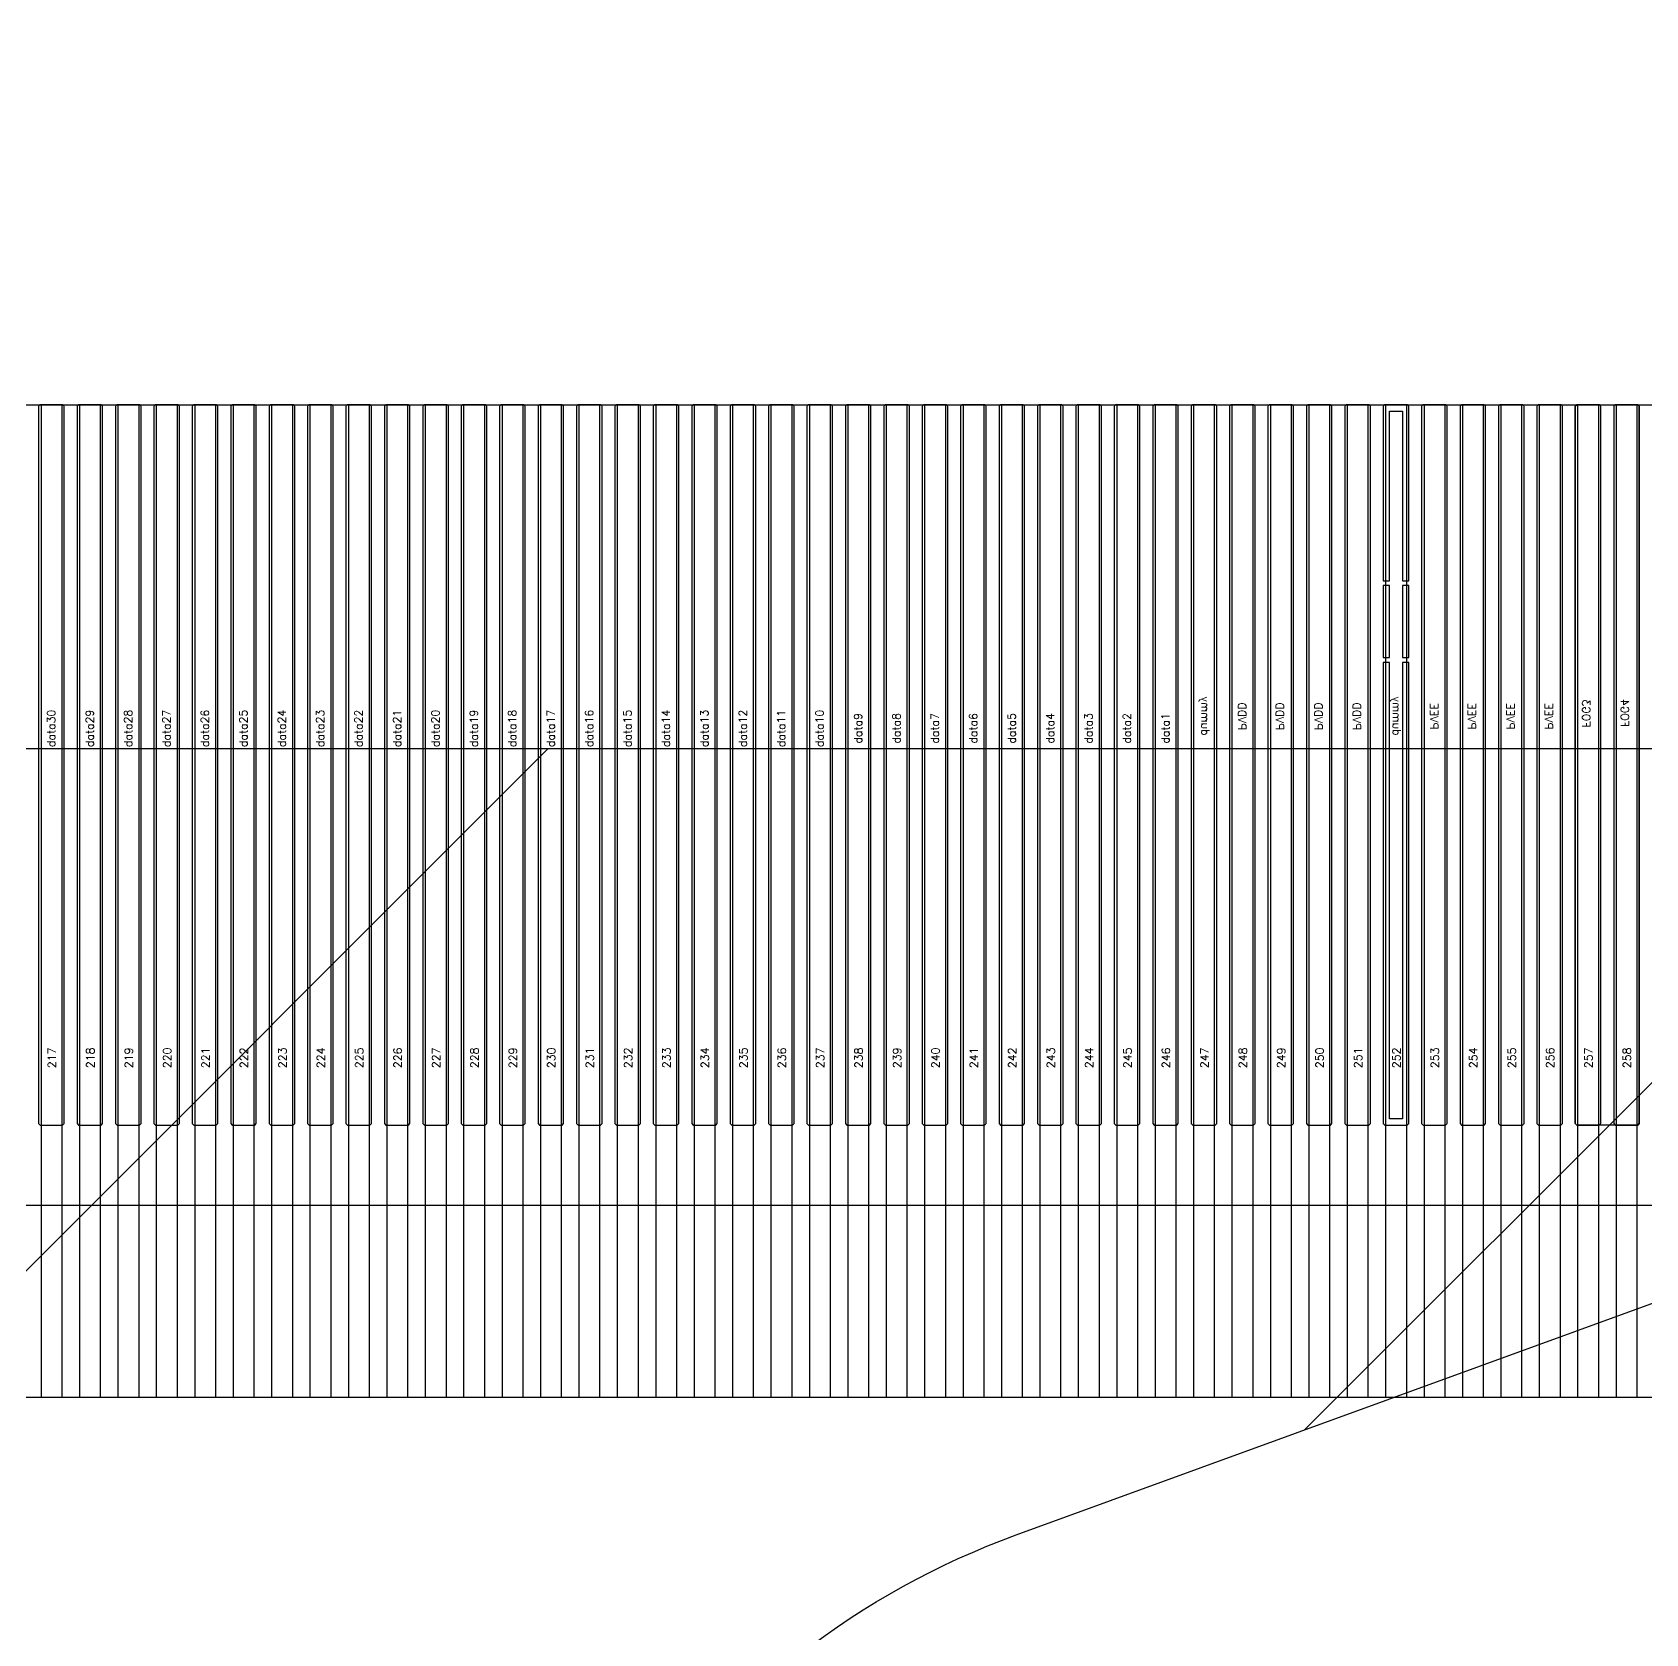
# Model space of a CAD drawing. Header units: millimetres. Extents: x 1387 to 2553, y -68 to 207.
# Drawn here: x 2324.952 to 2325.96, y 51.97 to 52.97 of the extents above; entities that cross this region are included whole.
import ezdxf
from ezdxf.enums import TextEntityAlignment as Align

# ---------------------------------------------------------------- set-up
doc = ezdxf.new("R2010")
doc.units = ezdxf.units.MM
for name, color, linetype in [('COF', 4, 'Continuous'), ('DIM（标注）', 3, 'Continuous'), ('KEEPOUTLAYER', 6, 'Continuous'), ('Panel', 7, 'Continuous')]:
    doc.layers.add(name, color=color, linetype=linetype)
doc.styles.add('txt', font='txt.shx')
doc.styles.add('宋体', font='')
doc.styles.get('宋体').set_extended_font_data('SimSun')
doc.dimstyles.new('STANDARD$0', dxfattribs={"dimtxt": 2, "dimasz": 2, "dimexe": 0.4, "dimexo": 0.4, "dimgap": 0.4, "dimtad": 1, "dimzin": 0, "dimdsep": 46, "dimtxsty": '宋体', "dimcen": 0.4, "dimclrd": 256, "dimclre": 256, "dimclrt": 256, "dimadec": 0, "dimazin": 0, "dimtfac": 1, "dimtofl": 0, "dimtmove": 0, "dimatfit": 3, "dimfxl": 1, "dimtolj": 1, "dimtzin": 0, "dimarcsym": 0})

# ---------------------------------------------------------------- blocks, each defined once
blk = doc.blocks.new('COF')
at = {"layer": 'COF'}
for p, q in [((1641.7011, 311.7192, 0.4681), (1648.8301, 311.7192, 0.4681)), ((1641.7011, 311.7192, 0.4681), (1648.8301, 311.7192, 0.4681)), ((1647.3351, 311.7192, 0.4681), (1647.3351, 311.0992, 0.4681)), ((1647.3481, 311.7192, 0.4681), (1647.3481, 311.0992, 0.4681)), ((1647.3591, 311.7192, 0.4681), (1647.3591, 311.0992, 0.4681)), ((1647.3721, 311.7192, 0.4681), (1647.3721, 311.0992, 0.4681)), ((1647.3831, 311.7192, 0.4681), (1647.3831, 311.0992, 0.4681)), ((1647.3961, 311.7192, 0.4681), (1647.3961, 311.0992, 0.4681)), ((1647.4071, 311.7192, 0.4681), (1647.4071, 311.0992, 0.4681)), ((1647.4201, 311.7192, 0.4681), (1647.4201, 311.0992, 0.4681)), ((1647.4311, 311.7192, 0.4681), (1647.4311, 311.0992, 0.4681)), ((1647.4441, 311.7192, 0.4681), (1647.4441, 311.0992, 0.4681)), ((1647.4551, 311.7192, 0.4681), (1647.4551, 311.0992, 0.4681)), ((1647.4681, 311.7192, 0.4681), (1647.4681, 311.0992, 0.4681)), ((1647.4791, 311.7192, 0.4681), (1647.4791, 311.0992, 0.4681)), ((1647.4921, 311.7192, 0.4681), (1647.4921, 311.0992, 0.4681)), ((1647.5031, 311.7192, 0.4681), (1647.5031, 311.0992, 0.4681)), ((1647.5161, 311.7192, 0.4681), (1647.5161, 311.0992, 0.4681)), ((1647.5271, 311.7192, 0.4681), (1647.5271, 311.0992, 0.4681)), ((1647.5401, 311.7192, 0.4681), (1647.5401, 311.0992, 0.4681)), ((1647.5511, 311.7192, 0.4681), (1647.5511, 311.0992, 0.4681)), ((1647.5641, 311.7192, 0.4681), (1647.5641, 311.0992, 0.4681)), ((1647.5751, 311.7192, 0.4681), (1647.5751, 311.0992, 0.4681)), ((1647.5881, 311.7192, 0.4681), (1647.5881, 311.0992, 0.4681)), ((1647.5991, 311.7192, 0.4681), (1647.5991, 311.0992, 0.4681)), ((1647.6121, 311.7192, 0.4681), (1647.6121, 311.0992, 0.4681)), ((1647.6231, 311.7192, 0.4681), (1647.6231, 311.0992, 0.4681)), ((1647.6361, 311.7192, 0.4681), (1647.6361, 311.0992, 0.4681)), ((1647.6471, 311.7192, 0.4681), (1647.6471, 311.0992, 0.4681)), ((1647.6601, 311.7192, 0.4681), (1647.6601, 311.0992, 0.4681)), ((1647.6711, 311.7192, 0.4681), (1647.6711, 311.0992, 0.4681)), ((1647.6841, 311.7192, 0.4681), (1647.6841, 311.0992, 0.4681)), ((1647.6951, 311.7192, 0.4681), (1647.6951, 311.0992, 0.4681)), ((1647.7081, 311.7192, 0.4681), (1647.7081, 311.0992, 0.4681)), ((1647.7191, 311.7192, 0.4681), (1647.7191, 311.0992, 0.4681)), ((1647.7321, 311.7192, 0.4681), (1647.7321, 311.0992, 0.4681)), ((1647.7431, 311.7192, 0.4681), (1647.7431, 311.0992, 0.4681)), ((1647.7561, 311.7192, 0.4681), (1647.7561, 311.0992, 0.4681)), ((1647.7671, 311.7192, 0.4681), (1647.7671, 311.0992, 0.4681)), ((1647.7801, 311.7192, 0.4681), (1647.7801, 311.0992, 0.4681)), ((1647.7911, 311.7192, 0.4681), (1647.7911, 311.0992, 0.4681)), ((1647.8041, 311.7192, 0.4681), (1647.8041, 311.0992, 0.4681)), ((1647.8151, 311.7192, 0.4681), (1647.8151, 311.0992, 0.4681)), ((1647.8281, 311.7192, 0.4681), (1647.8281, 311.0992, 0.4681)), ((1647.8391, 311.7192, 0.4681), (1647.8391, 311.0992, 0.4681)), ((1647.8521, 311.7192, 0.4681), (1647.8521, 311.0992, 0.4681)), ((1647.8631, 311.7192, 0.4681), (1647.8631, 311.0992, 0.4681)), ((1647.8761, 311.7192, 0.4681), (1647.8761, 311.0992, 0.4681)), ((1647.8871, 311.7192, 0.4681), (1647.8871, 311.0992, 0.4681)), ((1647.9001, 311.7192, 0.4681), (1647.9001, 311.0992, 0.4681)), ((1647.9111, 311.7192, 0.4681), (1647.9111, 311.0992, 0.4681)), ((1647.9241, 311.7192, 0.4681), (1647.9241, 311.0992, 0.4681)), ((1647.9351, 311.7192, 0.4681), (1647.9351, 311.0992, 0.4681)), ((1647.9481, 311.7192, 0.4681), (1647.9481, 311.0992, 0.4681)), ((1647.9591, 311.7192, 0.4681), (1647.9591, 311.0992, 0.4681)), ((1647.9721, 311.7192, 0.4681), (1647.9721, 311.0992, 0.4681)), ((1647.9831, 311.7192, 0.4681), (1647.9831, 311.0992, 0.4681)), ((1647.9961, 311.7192, 0.4681), (1647.9961, 311.0992, 0.4681)), ((1648.0071, 311.7192, 0.4681), (1648.0071, 311.0992, 0.4681)), ((1648.0201, 311.7192, 0.4681), (1648.0201, 311.0992, 0.4681)), ((1648.0311, 311.7192, 0.4681), (1648.0311, 311.0992, 0.4681)), ((1648.0441, 311.7192, 0.4681), (1648.0441, 311.0992, 0.4681)), ((1648.0551, 311.7192, 0.4681), (1648.0551, 311.0992, 0.4681)), ((1648.0681, 311.7192, 0.4681), (1648.0681, 311.0992, 0.4681)), ((1648.0791, 311.7192, 0.4681), (1648.0791, 311.0992, 0.4681)), ((1648.0921, 311.7192, 0.4681), (1648.0921, 311.0992, 0.4681)), ((1648.1031, 311.7192, 0.4681), (1648.1031, 311.0992, 0.4681)), ((1648.1161, 311.7192, 0.4681), (1648.1161, 311.0992, 0.4681)), ((1648.1271, 311.7192, 0.4681), (1648.1271, 311.0992, 0.4681)), ((1648.1401, 311.7192, 0.4681), (1648.1401, 311.0992, 0.4681)), ((1648.1511, 311.7192, 0.4681), (1648.1511, 311.0992, 0.4681)), ((1648.1641, 311.7192, 0.4681), (1648.1641, 311.0992, 0.4681)), ((1648.1751, 311.7192, 0.4681), (1648.1751, 311.0992, 0.4681)), ((1648.1881, 311.7192, 0.4681), (1648.1881, 311.0992, 0.4681)), ((1648.1991, 311.7192, 0.4681), (1648.1991, 311.0992, 0.4681)), ((1648.2121, 311.7192, 0.4681), (1648.2121, 311.0992, 0.4681)), ((1648.2231, 311.7192, 0.4681), (1648.2231, 311.0992, 0.4681)), ((1648.2361, 311.7192, 0.4681), (1648.2361, 311.0992, 0.4681)), ((1648.2471, 311.7192, 0.4681), (1648.2471, 311.0992, 0.4681)), ((1648.2601, 311.7192, 0.4681), (1648.2601, 311.0992, 0.4681)), ((1648.2711, 311.7192, 0.4681), (1648.2711, 311.0992, 0.4681)), ((1648.2841, 311.7192, 0.4681), (1648.2841, 311.0992, 0.4681)), ((1648.2951, 311.7192, 0.4681), (1648.2951, 311.0992, 0.4681)), ((1648.3081, 311.7192, 0.4681), (1648.3081, 311.0992, 0.4681)), ((1648.3191, 311.7192, 0.4681), (1648.3191, 311.0992, 0.4681)), ((1648.3321, 311.7192, 0.4681), (1648.3321, 311.0992, 0.4681)), ((1641.9006, 311.0992, 0.4681), (1648.6306, 311.0992, 0.4681)), ((1647.3351, 311.0992, 0.4681), (1647.3481, 311.0992, 0.4681)), ((1647.3356, 311.0992, 0.4681), (1647.3476, 311.0992, 0.4681)), ((1647.3591, 311.0992, 0.4681), (1647.3721, 311.0992, 0.4681)), ((1647.3596, 311.0992, 0.4681), (1647.3716, 311.0992, 0.4681)), ((1647.3831, 311.0992, 0.4681), (1647.3961, 311.0992, 0.4681)), ((1647.3836, 311.0992, 0.4681), (1647.3956, 311.0992, 0.4681)), ((1647.4071, 311.0992, 0.4681), (1647.4201, 311.0992, 0.4681)), ((1647.4076, 311.0992, 0.4681), (1647.4196, 311.0992, 0.4681)), ((1647.4311, 311.0992, 0.4681), (1647.4441, 311.0992, 0.4681)), ((1647.4316, 311.0992, 0.4681), (1647.4436, 311.0992, 0.4681)), ((1647.4551, 311.0992, 0.4681), (1647.4681, 311.0992, 0.4681)), ((1647.4556, 311.0992, 0.4681), (1647.4676, 311.0992, 0.4681)), ((1647.4791, 311.0992, 0.4681), (1647.4921, 311.0992, 0.4681)), ((1647.4796, 311.0992, 0.4681), (1647.4916, 311.0992, 0.4681)), ((1647.5031, 311.0992, 0.4681), (1647.5161, 311.0992, 0.4681)), ((1647.5036, 311.0992, 0.4681), (1647.5156, 311.0992, 0.4681)), ((1647.5271, 311.0992, 0.4681), (1647.5401, 311.0992, 0.4681)), ((1647.5276, 311.0992, 0.4681), (1647.5396, 311.0992, 0.4681)), ((1647.5511, 311.0992, 0.4681), (1647.5641, 311.0992, 0.4681)), ((1647.5516, 311.0992, 0.4681), (1647.5636, 311.0992, 0.4681)), ((1647.5751, 311.0992, 0.4681), (1647.5881, 311.0992, 0.4681)), ((1647.5756, 311.0992, 0.4681), (1647.5876, 311.0992, 0.4681)), ((1647.5991, 311.0992, 0.4681), (1647.6121, 311.0992, 0.4681)), ((1647.5996, 311.0992, 0.4681), (1647.6116, 311.0992, 0.4681)), ((1647.6231, 311.0992, 0.4681), (1647.6361, 311.0992, 0.4681)), ((1647.6236, 311.0992, 0.4681), (1647.6356, 311.0992, 0.4681)), ((1647.6471, 311.0992, 0.4681), (1647.6601, 311.0992, 0.4681)), ((1647.6476, 311.0992, 0.4681), (1647.6596, 311.0992, 0.4681)), ((1647.6711, 311.0992, 0.4681), (1647.6841, 311.0992, 0.4681)), ((1647.6716, 311.0992, 0.4681), (1647.6836, 311.0992, 0.4681)), ((1647.6951, 311.0992, 0.4681), (1647.7081, 311.0992, 0.4681)), ((1647.6956, 311.0992, 0.4681), (1647.7076, 311.0992, 0.4681)), ((1647.7191, 311.0992, 0.4681), (1647.7321, 311.0992, 0.4681)), ((1647.7196, 311.0992, 0.4681), (1647.7316, 311.0992, 0.4681)), ((1647.7431, 311.0992, 0.4681), (1647.7561, 311.0992, 0.4681)), ((1647.7436, 311.0992, 0.4681), (1647.7556, 311.0992, 0.4681)), ((1647.7671, 311.0992, 0.4681), (1647.7801, 311.0992, 0.4681)), ((1647.7676, 311.0992, 0.4681), (1647.7796, 311.0992, 0.4681)), ((1647.7911, 311.0992, 0.4681), (1647.8041, 311.0992, 0.4681)), ((1647.7916, 311.0992, 0.4681), (1647.8036, 311.0992, 0.4681)), ((1647.8151, 311.0992, 0.4681), (1647.8281, 311.0992, 0.4681)), ((1647.8156, 311.0992, 0.4681), (1647.8276, 311.0992, 0.4681)), ((1647.8391, 311.0992, 0.4681), (1647.8521, 311.0992, 0.4681)), ((1647.8396, 311.0992, 0.4681), (1647.8516, 311.0992, 0.4681)), ((1647.8631, 311.0992, 0.4681), (1647.8761, 311.0992, 0.4681)), ((1647.8636, 311.0992, 0.4681), (1647.8756, 311.0992, 0.4681)), ((1647.8871, 311.0992, 0.4681), (1647.9001, 311.0992, 0.4681)), ((1647.8876, 311.0992, 0.4681), (1647.8996, 311.0992, 0.4681)), ((1647.9111, 311.0992, 0.4681), (1647.9241, 311.0992, 0.4681)), ((1647.9116, 311.0992, 0.4681), (1647.9236, 311.0992, 0.4681)), ((1647.9351, 311.0992, 0.4681), (1647.9481, 311.0992, 0.4681)), ((1647.9356, 311.0992, 0.4681), (1647.9476, 311.0992, 0.4681)), ((1647.9591, 311.0992, 0.4681), (1647.9721, 311.0992, 0.4681)), ((1647.9596, 311.0992, 0.4681), (1647.9716, 311.0992, 0.4681)), ((1647.9831, 311.0992, 0.4681), (1647.9961, 311.0992, 0.4681)), ((1647.9836, 311.0992, 0.4681), (1647.9956, 311.0992, 0.4681)), ((1648.0071, 311.0992, 0.4681), (1648.0201, 311.0992, 0.4681)), ((1648.0076, 311.0992, 0.4681), (1648.0196, 311.0992, 0.4681)), ((1648.0311, 311.0992, 0.4681), (1648.0441, 311.0992, 0.4681)), ((1648.0316, 311.0992, 0.4681), (1648.0436, 311.0992, 0.4681)), ((1648.0551, 311.0992, 0.4681), (1648.0681, 311.0992, 0.4681)), ((1648.0556, 311.0992, 0.4681), (1648.0676, 311.0992, 0.4681)), ((1648.0791, 311.0992, 0.4681), (1648.0921, 311.0992, 0.4681)), ((1648.0796, 311.0992, 0.4681), (1648.0916, 311.0992, 0.4681)), ((1648.1031, 311.0992, 0.4681), (1648.1161, 311.0992, 0.4681)), ((1648.1036, 311.0992, 0.4681), (1648.1156, 311.0992, 0.4681)), ((1648.1271, 311.0992, 0.4681), (1648.1401, 311.0992, 0.4681)), ((1648.1276, 311.0992, 0.4681), (1648.1396, 311.0992, 0.4681)), ((1648.1511, 311.0992, 0.4681), (1648.1641, 311.0992, 0.4681)), ((1648.1516, 311.0992, 0.4681), (1648.1636, 311.0992, 0.4681)), ((1648.1751, 311.0992, 0.4681), (1648.1881, 311.0992, 0.4681)), ((1648.1756, 311.0992, 0.4681), (1648.1876, 311.0992, 0.4681)), ((1648.1991, 311.0992, 0.4681), (1648.2121, 311.0992, 0.4681)), ((1648.1996, 311.0992, 0.4681), (1648.2116, 311.0992, 0.4681)), ((1648.2231, 311.0992, 0.4681), (1648.2361, 311.0992, 0.4681)), ((1648.2236, 311.0992, 0.4681), (1648.2356, 311.0992, 0.4681)), ((1648.2471, 311.0992, 0.4681), (1648.2601, 311.0992, 0.4681)), ((1648.2476, 311.0992, 0.4681), (1648.2596, 311.0992, 0.4681)), ((1648.2711, 311.0992, 0.4681), (1648.2841, 311.0992, 0.4681)), ((1648.2716, 311.0992, 0.4681), (1648.2836, 311.0992, 0.4681)), ((1648.2951, 311.0992, 0.4681), (1648.3081, 311.0992, 0.4681)), ((1648.2956, 311.0992, 0.4681), (1648.3076, 311.0992, 0.4681)), ((1648.3191, 311.0992, 0.4681), (1648.3321, 311.0992, 0.4681)), ((1648.3196, 311.0992, 0.4681), (1648.3316, 311.0992, 0.4681))]:
    blk.add_line(p, q, dxfattribs=at)
blk = doc.blocks.new('*D89')
at = {"layer": 'Defpoints', "color": 0, "linetype": 'Continuous'}
for p in [(2319.293, 52.2378, 0.2184), (2305.2803, -9.3035), (2325.3234, -9.3035, 0.2184)]:
    blk.add_point(p, dxfattribs=at)
at = {"layer": 'DIM（标注）', "color": 3, "linetype": 'Continuous', "lineweight": -2}
for p, q in [((2318.693, 52.2378), (2304.6803, 52.2378)), ((2305.2803, 51.6378), (2305.2803, 40.3532)), ((2305.2803, -8.7035), (2305.2803, 29.6616)), ((2324.7234, -9.3035), (2304.6803, -9.3035))]:
    blk.add_line(p, q, dxfattribs=at)
at = {"layer": 'DIM（标注）', "color": 3, "linetype": 'Continuous'}
for points in [[(2305.1803, 51.6378), (2305.3803, 51.6378), (2305.2803, 52.2378)], [(2305.1803, -8.7035), (2305.3803, -8.7035), (2305.2803, -9.3035)]]:
    blk.add_solid(points, dxfattribs=at)
at = {"layer": 'DIM（标注）', "color": 3, "linetype": 'Continuous', "insert": (2305.2803, 35.0074), "char_height": 1.5, "attachment_point": 5, "rotation": 90, "style": '宋体'}
blk.add_mtext('61.54±0.5', dxfattribs=at)
blk = doc.blocks.new('DAFADF')
h = blk.add_hatch()
h.set_pattern_fill('ANSI31', scale=0.2, style=0)
h.set_pattern_definition([(45, (861.3915, -112.815), (-0.4490128, 0.4490128), [])])
h.paths.add_polyline_path([(1762.6906, 35.3146, -0.315299), (1763.0196, 35.7845), (1764.3687, 36.2755), (1756.3326, 36.2755), (1757.6807, 35.7848, -0.315827), (1758.0106, 35.3146), (1758.0106, 33.2755), (1762.6906, 33.2755)])
at = {"color": 30, "linetype": 'Continuous'}
blk.add_line((1764.3686, 36.2755, 2.6737), (1756.3326, 36.2755, 2.6737), dxfattribs=at)
at = {"color": 30, "linetype": 'Continuous', "elevation": 2.6737}
blk.add_lwpolyline([(1763.0196, 35.7845), (1765.5782, 36.7157)], dxfattribs=at)
at = {"color": 30, "linetype": 'Continuous', "elevation": 2.4553}
blk.add_lwpolyline([(1762.6906, 35.3146, -0.315299), (1763.0196, 35.7845)], format="xyb", dxfattribs=at)
at = {"layer": 'KEEPOUTLAYER', "elevation": 2.4553}
blk.add_lwpolyline([(1763.0196, 35.7845, 1), (1763.0196, 35.7845, 1)], format="xyb", close=True, dxfattribs=at)
blk.add_lwpolyline([(1763.0196, 35.7845, 1), (1763.0196, 35.7845, 1)], format="xyb", close=True, dxfattribs=at)
blk = doc.blocks.new('DASFASFASF')
at = {"color": 7}
blk.add_circle((2230.6373, 15.2151), 18.825, dxfattribs=at)
at = {"color": 7, "linetype": 'Continuous'}
blk.add_circle((2230.6373, 15.2151), 16.549, dxfattribs=at)
blk = doc.blocks.new('ASDFASF')
at = {"color": 7}
blk.add_circle((605.3504, 2850.0892), 18.8, dxfattribs=at)

msp = doc.modelspace()

# ---------------------------------------------------------------- linework, layer by layer
at = {"layer": 'Panel', "elevation": 2.6737}
for points in [[(2324.9571, 52.7378), (2324.9561, 52.7368)], [(2324.9561, 52.7368), (2324.9561, 52.2888)], [(2324.9711, 52.7378), (2324.9571, 52.7378)], [(2324.9721, 52.7368), (2324.9711, 52.7378)], [(2324.9721, 52.2888), (2324.9721, 52.7368)], [(2324.9811, 52.7378), (2324.9801, 52.7368)], [(2324.9801, 52.7368), (2324.9801, 52.2888)], [(2324.9951, 52.7378), (2324.9811, 52.7378)], [(2324.9961, 52.7368), (2324.9951, 52.7378)], [(2324.9961, 52.2888), (2324.9961, 52.7368)], [(2325.0051, 52.7378), (2325.0041, 52.7368)], [(2325.0041, 52.7368), (2325.0041, 52.2888)], [(2325.0191, 52.7378), (2325.0051, 52.7378)], [(2325.0201, 52.7368), (2325.0191, 52.7378)], [(2325.0201, 52.2888), (2325.0201, 52.7368)], [(2325.0291, 52.7378), (2325.0281, 52.7368)], [(2325.0281, 52.7368), (2325.0281, 52.2888)], [(2325.0431, 52.7378), (2325.0291, 52.7378)], [(2325.0441, 52.7368), (2325.0431, 52.7378)], [(2325.0441, 52.2888), (2325.0441, 52.7368)], [(2325.0531, 52.7378), (2325.0521, 52.7368)], [(2325.0521, 52.7368), (2325.0521, 52.2888)], [(2325.0671, 52.7378), (2325.0531, 52.7378)], [(2325.0681, 52.7368), (2325.0671, 52.7378)], [(2325.0681, 52.2888), (2325.0681, 52.7368)], [(2325.0771, 52.7378), (2325.0761, 52.7368)], [(2325.0761, 52.7368), (2325.0761, 52.2888)], [(2325.0911, 52.7378), (2325.0771, 52.7378)], [(2325.0921, 52.7368), (2325.0911, 52.7378)], [(2325.0921, 52.2888), (2325.0921, 52.7368)], [(2325.1011, 52.7378), (2325.1001, 52.7368)], [(2325.1001, 52.7368), (2325.1001, 52.2888)], [(2325.1151, 52.7378), (2325.1011, 52.7378)], [(2325.1161, 52.7368), (2325.1151, 52.7378)], [(2325.1161, 52.2888), (2325.1161, 52.7368)], [(2325.1251, 52.7378), (2325.1241, 52.7368)], [(2325.1241, 52.7368), (2325.1241, 52.2888)], [(2325.1391, 52.7378), (2325.1251, 52.7378)], [(2325.1401, 52.7368), (2325.1391, 52.7378)], [(2325.1401, 52.2888), (2325.1401, 52.7368)], [(2325.1491, 52.7378), (2325.1481, 52.7368)], [(2325.1481, 52.7368), (2325.1481, 52.2888)], [(2325.1631, 52.7378), (2325.1491, 52.7378)], [(2325.1641, 52.7368), (2325.1631, 52.7378)], [(2325.1641, 52.2888), (2325.1641, 52.7368)], [(2325.1731, 52.7378), (2325.1721, 52.7368)], [(2325.1721, 52.7368), (2325.1721, 52.2888)], [(2325.1871, 52.7378), (2325.1731, 52.7378)], [(2325.1881, 52.7368), (2325.1871, 52.7378)], [(2325.1881, 52.2888), (2325.1881, 52.7368)], [(2325.1971, 52.7378), (2325.1961, 52.7368)], [(2325.1961, 52.7368), (2325.1961, 52.2888)], [(2325.2111, 52.7378), (2325.1971, 52.7378)], [(2325.2121, 52.7368), (2325.2111, 52.7378)], [(2325.2121, 52.2888), (2325.2121, 52.7368)], [(2325.2211, 52.7378), (2325.2201, 52.7368)], [(2325.2201, 52.7368), (2325.2201, 52.2888)], [(2325.2351, 52.7378), (2325.2211, 52.7378)], [(2325.2361, 52.7368), (2325.2351, 52.7378)], [(2325.2361, 52.2888), (2325.2361, 52.7368)], [(2325.2451, 52.7378), (2325.2441, 52.7368)], [(2325.2441, 52.7368), (2325.2441, 52.2888)], [(2325.2591, 52.7378), (2325.2451, 52.7378)], [(2325.2601, 52.7368), (2325.2591, 52.7378)], [(2325.2601, 52.2888), (2325.2601, 52.7368)], [(2325.2691, 52.7378), (2325.2681, 52.7368)], [(2325.2681, 52.7368), (2325.2681, 52.2888)], [(2325.2831, 52.7378), (2325.2691, 52.7378)], [(2325.2841, 52.7368), (2325.2831, 52.7378)], [(2325.2841, 52.2888), (2325.2841, 52.7368)], [(2325.2931, 52.7378), (2325.2921, 52.7368)], [(2325.2921, 52.7368), (2325.2921, 52.2888)], [(2325.3071, 52.7378), (2325.2931, 52.7378)], [(2325.3081, 52.7368), (2325.3071, 52.7378)], [(2325.3081, 52.2888), (2325.3081, 52.7368)], [(2325.3171, 52.7378), (2325.3161, 52.7368)], [(2325.3161, 52.7368), (2325.3161, 52.2888)], [(2325.3311, 52.7378), (2325.3171, 52.7378)], [(2325.3321, 52.7368), (2325.3311, 52.7378)], [(2325.3321, 52.2888), (2325.3321, 52.7368)], [(2325.3411, 52.7378), (2325.3401, 52.7368)], [(2325.3401, 52.7368), (2325.3401, 52.2888)], [(2325.3551, 52.7378), (2325.3411, 52.7378)], [(2325.3561, 52.7368), (2325.3551, 52.7378)], [(2325.3561, 52.2888), (2325.3561, 52.7368)], [(2325.3651, 52.7378), (2325.3641, 52.7368)], [(2325.3641, 52.7368), (2325.3641, 52.2888)], [(2325.3791, 52.7378), (2325.3651, 52.7378)], [(2325.3801, 52.7368), (2325.3791, 52.7378)], [(2325.3801, 52.2888), (2325.3801, 52.7368)], [(2325.3891, 52.7378), (2325.3881, 52.7368)], [(2325.3881, 52.7368), (2325.3881, 52.2888)], [(2325.4031, 52.7378), (2325.3891, 52.7378)], [(2325.4041, 52.7368), (2325.4031, 52.7378)], [(2325.4041, 52.2888), (2325.4041, 52.7368)], [(2325.4131, 52.7378), (2325.4121, 52.7368)], [(2325.4121, 52.7368), (2325.4121, 52.2888)], [(2325.4271, 52.7378), (2325.4131, 52.7378)], [(2325.4281, 52.7368), (2325.4271, 52.7378)], [(2325.4281, 52.2888), (2325.4281, 52.7368)], [(2325.4371, 52.7378), (2325.4361, 52.7368)], [(2325.4361, 52.7368), (2325.4361, 52.2888)], [(2325.4511, 52.7378), (2325.4371, 52.7378)], [(2325.4521, 52.7368), (2325.4511, 52.7378)], [(2325.4521, 52.2888), (2325.4521, 52.7368)], [(2325.4611, 52.7378), (2325.4601, 52.7368)], [(2325.4601, 52.7368), (2325.4601, 52.2888)], [(2325.4751, 52.7378), (2325.4611, 52.7378)], [(2325.4761, 52.7368), (2325.4751, 52.7378)], [(2325.4761, 52.2888), (2325.4761, 52.7368)], [(2325.4851, 52.7378), (2325.4841, 52.7368)], [(2325.4841, 52.7368), (2325.4841, 52.2888)], [(2325.4991, 52.7378), (2325.4851, 52.7378)], [(2325.5001, 52.7368), (2325.4991, 52.7378)], [(2325.5001, 52.2888), (2325.5001, 52.7368)], [(2325.5091, 52.7378), (2325.5081, 52.7368)], [(2325.5081, 52.7368), (2325.5081, 52.2888)], [(2325.5231, 52.7378), (2325.5091, 52.7378)], [(2325.5241, 52.7368), (2325.5231, 52.7378)], [(2325.5241, 52.2888), (2325.5241, 52.7368)], [(2325.5331, 52.7378), (2325.5321, 52.7368)], [(2325.5321, 52.7368), (2325.5321, 52.2888)], [(2325.5471, 52.7378), (2325.5331, 52.7378)], [(2325.5481, 52.7368), (2325.5471, 52.7378)], [(2325.5481, 52.2888), (2325.5481, 52.7368)], [(2325.5571, 52.7378), (2325.5561, 52.7368)], [(2325.5561, 52.7368), (2325.5561, 52.2888)], [(2325.5711, 52.7378), (2325.5571, 52.7378)], [(2325.5721, 52.7368), (2325.5711, 52.7378)], [(2325.5721, 52.2888), (2325.5721, 52.7368)], [(2325.5811, 52.7378), (2325.5801, 52.7368)], [(2325.5801, 52.7368), (2325.5801, 52.2888)], [(2325.5951, 52.7378), (2325.5811, 52.7378)], [(2325.5961, 52.7368), (2325.5951, 52.7378)], [(2325.5961, 52.2888), (2325.5961, 52.7368)], [(2325.6051, 52.7378), (2325.6041, 52.7368)], [(2325.6041, 52.7368), (2325.6041, 52.2888)], [(2325.6191, 52.7378), (2325.6051, 52.7378)], [(2325.6201, 52.7368), (2325.6191, 52.7378)], [(2325.6201, 52.2888), (2325.6201, 52.7368)], [(2325.6291, 52.7378), (2325.6281, 52.7368)], [(2325.6281, 52.7368), (2325.6281, 52.2888)], [(2325.6431, 52.7378), (2325.6291, 52.7378)], [(2325.6441, 52.7368), (2325.6431, 52.7378)], [(2325.6441, 52.2888), (2325.6441, 52.7368)], [(2325.6531, 52.7378), (2325.6521, 52.7368)], [(2325.6521, 52.7368), (2325.6521, 52.2888)], [(2325.6671, 52.7378), (2325.6531, 52.7378)], [(2325.6681, 52.7368), (2325.6671, 52.7378)], [(2325.6681, 52.2888), (2325.6681, 52.7368)], [(2325.6771, 52.7378), (2325.6761, 52.7368)], [(2325.6761, 52.7368), (2325.6761, 52.2888)], [(2325.6911, 52.7378), (2325.6771, 52.7378)], [(2325.6921, 52.7368), (2325.6911, 52.7378)], [(2325.6921, 52.2888), (2325.6921, 52.7368)], [(2325.7011, 52.7378), (2325.7001, 52.7368)], [(2325.7001, 52.7368), (2325.7001, 52.2888)], [(2325.7151, 52.7378), (2325.7011, 52.7378)], [(2325.7161, 52.7368), (2325.7151, 52.7378)], [(2325.7161, 52.2888), (2325.7161, 52.7368)], [(2325.7251, 52.7378), (2325.7241, 52.7368)], [(2325.7241, 52.7368), (2325.7241, 52.2888)], [(2325.7391, 52.7378), (2325.7251, 52.7378)], [(2325.7401, 52.7368), (2325.7391, 52.7378)], [(2325.7401, 52.2888), (2325.7401, 52.7368)], [(2325.7491, 52.7378), (2325.7481, 52.7368)], [(2325.7481, 52.7368), (2325.7481, 52.2888)], [(2325.7631, 52.7378), (2325.7491, 52.7378)], [(2325.7641, 52.7368), (2325.7631, 52.7378)], [(2325.7641, 52.2888), (2325.7641, 52.7368)], [(2325.7731, 52.7378), (2325.7721, 52.7368)], [(2325.7721, 52.7368), (2325.7721, 52.2888)], [(2325.7871, 52.7378), (2325.7731, 52.7378)], [(2325.7881, 52.7368), (2325.7871, 52.7378)], [(2325.7881, 52.2888), (2325.7881, 52.7368)], [(2325.7971, 52.7378), (2325.7961, 52.7368)], [(2325.7961, 52.7368), (2325.7961, 52.6278)], [(2325.8111, 52.7378), (2325.7971, 52.7378)], [(2325.8001, 52.7338), (2325.8081, 52.7338)], [(2325.8001, 52.6278), (2325.8001, 52.7338)], [(2325.8081, 52.7338), (2325.8081, 52.6278)], [(2325.8111, 52.7378), (2325.8111, 52.7378)], [(2325.8121, 52.7368), (2325.8111, 52.7378)], [(2325.8121, 52.6278), (2325.8121, 52.7368)], [(2325.8211, 52.7378), (2325.8201, 52.7368)], [(2325.8201, 52.7368), (2325.8201, 52.2888)], [(2325.8351, 52.7378), (2325.8211, 52.7378)], [(2325.8361, 52.7368), (2325.8351, 52.7378)], [(2325.8361, 52.2888), (2325.8361, 52.7368)], [(2325.8451, 52.7378), (2325.8441, 52.7368)], [(2325.8441, 52.7368), (2325.8441, 52.2888)], [(2325.8591, 52.7378), (2325.8451, 52.7378)], [(2325.8601, 52.7368), (2325.8591, 52.7378)], [(2325.8601, 52.2888), (2325.8601, 52.7368)], [(2325.8691, 52.7378), (2325.8681, 52.7368)], [(2325.8681, 52.7368), (2325.8681, 52.2888)], [(2325.8831, 52.7378), (2325.8691, 52.7378)], [(2325.8841, 52.7368), (2325.8831, 52.7378)], [(2325.8841, 52.2888), (2325.8841, 52.7368)], [(2325.8931, 52.7378), (2325.8921, 52.7368)], [(2325.8921, 52.7368), (2325.8921, 52.2888)], [(2325.9071, 52.7378), (2325.8931, 52.7378)], [(2325.9081, 52.7368), (2325.9071, 52.7378)], [(2325.9081, 52.2888), (2325.9081, 52.7368)], [(2325.9161, 52.7368), (2325.9171, 52.7378)], [(2325.9171, 52.7378), (2325.9161, 52.7368)], [(2325.9161, 52.7368), (2325.9161, 52.7368)], [(2325.9161, 52.2888), (2325.9161, 52.7368)], [(2325.9161, 52.7368), (2325.9161, 52.2888)], [(2325.9171, 52.7378), (2325.9551, 52.7378)], [(2325.9311, 52.7378), (2325.9171, 52.7378)], [(2325.9321, 52.7368), (2325.9311, 52.7378)], [(2325.9321, 52.2888), (2325.9321, 52.7368)], [(2325.9411, 52.7378), (2325.9401, 52.7368)], [(2325.9401, 52.7368), (2325.9401, 52.2888)], [(2325.9551, 52.7378), (2325.9411, 52.7378)], [(2325.9551, 52.7378), (2325.9561, 52.7368)], [(2325.9561, 52.7368), (2325.9551, 52.7378)], [(2325.9561, 52.7368), (2325.9561, 52.2888)], [(2325.9561, 52.2888), (2325.9561, 52.7368)], [(2325.7961, 52.6278), (2325.8001, 52.6278)], [(2325.8081, 52.6278), (2325.8121, 52.6278)], [(2325.7961, 52.6248), (2325.7961, 52.5798)], [(2325.8001, 52.6248), (2325.7961, 52.6248)], [(2325.8001, 52.5798), (2325.8001, 52.6248)], [(2325.8081, 52.6248), (2325.8081, 52.5798)], [(2325.8121, 52.6248), (2325.8081, 52.6248)], [(2325.8121, 52.5798), (2325.8121, 52.6248)], [(2325.7961, 52.5798), (2325.7961, 52.5798)], [(2325.7961, 52.5798), (2325.8001, 52.5798)], [(2325.8081, 52.5798), (2325.8081, 52.5798)], [(2325.8081, 52.5798), (2325.8121, 52.5798)], [(2325.7961, 52.5768), (2325.7961, 52.2888)], [(2325.8001, 52.5768), (2325.7961, 52.5768)], [(2325.8001, 52.2918), (2325.8001, 52.5768)], [(2325.8081, 52.5768), (2325.8081, 52.5768)], [(2325.8121, 52.5768), (2325.8081, 52.5768)], [(2325.8081, 52.5768), (2325.8081, 52.2918)], [(2325.8121, 52.2888), (2325.8121, 52.5768)], [(2324.9561, 52.2888), (2324.9561, 52.2888)], [(2324.9561, 52.2888), (2324.9571, 52.2878)], [(2324.9571, 52.2878), (2324.9711, 52.2878)], [(2324.9711, 52.2878), (2324.9721, 52.2888)], [(2324.9801, 52.2888), (2324.9801, 52.2888)], [(2324.9801, 52.2888), (2324.9811, 52.2878)], [(2324.9811, 52.2878), (2324.9951, 52.2878)], [(2324.9951, 52.2878), (2324.9961, 52.2888)], [(2325.0041, 52.2888), (2325.0041, 52.2888)], [(2325.0041, 52.2888), (2325.0051, 52.2878)], [(2325.0051, 52.2878), (2325.0191, 52.2878)], [(2325.0191, 52.2878), (2325.0201, 52.2888)], [(2325.0281, 52.2888), (2325.0281, 52.2888)], [(2325.0281, 52.2888), (2325.0291, 52.2878)], [(2325.0291, 52.2878), (2325.0431, 52.2878)], [(2325.0431, 52.2878), (2325.0441, 52.2888)], [(2325.0521, 52.2888), (2325.0521, 52.2888)], [(2325.0521, 52.2888), (2325.0531, 52.2878)], [(2325.0531, 52.2878), (2325.0671, 52.2878)], [(2325.0671, 52.2878), (2325.0681, 52.2888)], [(2325.0761, 52.2888), (2325.0761, 52.2888)], [(2325.0761, 52.2888), (2325.0771, 52.2878)], [(2325.0771, 52.2878), (2325.0911, 52.2878)], [(2325.0911, 52.2878), (2325.0921, 52.2888)], [(2325.1001, 52.2888), (2325.1001, 52.2888)], [(2325.1001, 52.2888), (2325.1011, 52.2878)], [(2325.1011, 52.2878), (2325.1151, 52.2878)], [(2325.1151, 52.2878), (2325.1161, 52.2888)], [(2325.1241, 52.2888), (2325.1241, 52.2888)], [(2325.1241, 52.2888), (2325.1251, 52.2878)], [(2325.1251, 52.2878), (2325.1391, 52.2878)], [(2325.1391, 52.2878), (2325.1401, 52.2888)], [(2325.1481, 52.2888), (2325.1481, 52.2888)], [(2325.1481, 52.2888), (2325.1491, 52.2878)], [(2325.1491, 52.2878), (2325.1631, 52.2878)], [(2325.1631, 52.2878), (2325.1641, 52.2888)], [(2325.1721, 52.2888), (2325.1721, 52.2888)], [(2325.1721, 52.2888), (2325.1731, 52.2878)], [(2325.1731, 52.2878), (2325.1871, 52.2878)], [(2325.1871, 52.2878), (2325.1881, 52.2888)], [(2325.1961, 52.2888), (2325.1961, 52.2888)], [(2325.1961, 52.2888), (2325.1971, 52.2878)], [(2325.1971, 52.2878), (2325.2111, 52.2878)], [(2325.2111, 52.2878), (2325.2121, 52.2888)], [(2325.2201, 52.2888), (2325.2201, 52.2888)], [(2325.2201, 52.2888), (2325.2211, 52.2878)], [(2325.2211, 52.2878), (2325.2351, 52.2878)], [(2325.2351, 52.2878), (2325.2361, 52.2888)], [(2325.2441, 52.2888), (2325.2441, 52.2888)], [(2325.2441, 52.2888), (2325.2451, 52.2878)], [(2325.2451, 52.2878), (2325.2591, 52.2878)], [(2325.2591, 52.2878), (2325.2601, 52.2888)], [(2325.2681, 52.2888), (2325.2681, 52.2888)], [(2325.2681, 52.2888), (2325.2691, 52.2878)], [(2325.2691, 52.2878), (2325.2831, 52.2878)], [(2325.2831, 52.2878), (2325.2841, 52.2888)], [(2325.2921, 52.2888), (2325.2921, 52.2888)], [(2325.2921, 52.2888), (2325.2931, 52.2878)], [(2325.2931, 52.2878), (2325.3071, 52.2878)], [(2325.3071, 52.2878), (2325.3081, 52.2888)], [(2325.3161, 52.2888), (2325.3161, 52.2888)], [(2325.3161, 52.2888), (2325.3171, 52.2878)], [(2325.3171, 52.2878), (2325.3311, 52.2878)], [(2325.3311, 52.2878), (2325.3321, 52.2888)], [(2325.3401, 52.2888), (2325.3401, 52.2888)], [(2325.3401, 52.2888), (2325.3411, 52.2878)], [(2325.3411, 52.2878), (2325.3551, 52.2878)], [(2325.3551, 52.2878), (2325.3561, 52.2888)], [(2325.3641, 52.2888), (2325.3641, 52.2888)], [(2325.3641, 52.2888), (2325.3651, 52.2878)], [(2325.3651, 52.2878), (2325.3791, 52.2878)], [(2325.3791, 52.2878), (2325.3801, 52.2888)], [(2325.3881, 52.2888), (2325.3881, 52.2888)], [(2325.3881, 52.2888), (2325.3891, 52.2878)], [(2325.3891, 52.2878), (2325.4031, 52.2878)], [(2325.4031, 52.2878), (2325.4041, 52.2888)], [(2325.4121, 52.2888), (2325.4121, 52.2888)], [(2325.4121, 52.2888), (2325.4131, 52.2878)], [(2325.4131, 52.2878), (2325.4271, 52.2878)], [(2325.4271, 52.2878), (2325.4281, 52.2888)], [(2325.4361, 52.2888), (2325.4361, 52.2888)], [(2325.4361, 52.2888), (2325.4371, 52.2878)], [(2325.4371, 52.2878), (2325.4511, 52.2878)], [(2325.4511, 52.2878), (2325.4521, 52.2888)], [(2325.4601, 52.2888), (2325.4601, 52.2888)], [(2325.4601, 52.2888), (2325.4611, 52.2878)], [(2325.4611, 52.2878), (2325.4751, 52.2878)], [(2325.4751, 52.2878), (2325.4761, 52.2888)], [(2325.4841, 52.2888), (2325.4841, 52.2888)], [(2325.4841, 52.2888), (2325.4851, 52.2878)], [(2325.4851, 52.2878), (2325.4991, 52.2878)], [(2325.4991, 52.2878), (2325.5001, 52.2888)], [(2325.5081, 52.2888), (2325.5081, 52.2888)], [(2325.5081, 52.2888), (2325.5091, 52.2878)], [(2325.5091, 52.2878), (2325.5231, 52.2878)], [(2325.5231, 52.2878), (2325.5241, 52.2888)], [(2325.5321, 52.2888), (2325.5321, 52.2888)], [(2325.5321, 52.2888), (2325.5331, 52.2878)], [(2325.5331, 52.2878), (2325.5471, 52.2878)], [(2325.5471, 52.2878), (2325.5481, 52.2888)], [(2325.5561, 52.2888), (2325.5561, 52.2888)], [(2325.5561, 52.2888), (2325.5571, 52.2878)], [(2325.5571, 52.2878), (2325.5711, 52.2878)], [(2325.5711, 52.2878), (2325.5721, 52.2888)], [(2325.5801, 52.2888), (2325.5801, 52.2888)], [(2325.5801, 52.2888), (2325.5811, 52.2878)], [(2325.5811, 52.2878), (2325.5951, 52.2878)], [(2325.5951, 52.2878), (2325.5961, 52.2888)], [(2325.6041, 52.2888), (2325.6041, 52.2888)], [(2325.6041, 52.2888), (2325.6051, 52.2878)], [(2325.6051, 52.2878), (2325.6191, 52.2878)], [(2325.6191, 52.2878), (2325.6201, 52.2888)], [(2325.6281, 52.2888), (2325.6281, 52.2888)], [(2325.6281, 52.2888), (2325.6291, 52.2878)], [(2325.6291, 52.2878), (2325.6431, 52.2878)], [(2325.6431, 52.2878), (2325.6441, 52.2888)], [(2325.6521, 52.2888), (2325.6521, 52.2888)], [(2325.6521, 52.2888), (2325.6531, 52.2878)], [(2325.6531, 52.2878), (2325.6671, 52.2878)], [(2325.6671, 52.2878), (2325.6681, 52.2888)], [(2325.6761, 52.2888), (2325.6761, 52.2888)], [(2325.6761, 52.2888), (2325.6771, 52.2878)], [(2325.6771, 52.2878), (2325.6911, 52.2878)], [(2325.6911, 52.2878), (2325.6921, 52.2888)], [(2325.7001, 52.2888), (2325.7001, 52.2888)], [(2325.7001, 52.2888), (2325.7011, 52.2878)], [(2325.7011, 52.2878), (2325.7151, 52.2878)], [(2325.7151, 52.2878), (2325.7161, 52.2888)], [(2325.7241, 52.2888), (2325.7241, 52.2888)], [(2325.7241, 52.2888), (2325.7251, 52.2878)], [(2325.7251, 52.2878), (2325.7391, 52.2878)], [(2325.7391, 52.2878), (2325.7401, 52.2888)], [(2325.7481, 52.2888), (2325.7481, 52.2888)], [(2325.7481, 52.2888), (2325.7491, 52.2878)], [(2325.7491, 52.2878), (2325.7631, 52.2878)], [(2325.7631, 52.2878), (2325.7641, 52.2888)], [(2325.7721, 52.2888), (2325.7721, 52.2888)], [(2325.7721, 52.2888), (2325.7731, 52.2878)], [(2325.7731, 52.2878), (2325.7871, 52.2878)], [(2325.7871, 52.2878), (2325.7881, 52.2888)], [(2325.7961, 52.2888), (2325.7971, 52.2878)], [(2325.7971, 52.2878), (2325.8111, 52.2878)], [(2325.8081, 52.2918), (2325.8001, 52.2918)], [(2325.8111, 52.2878), (2325.8121, 52.2888)], [(2325.8201, 52.2888), (2325.8201, 52.2888)], [(2325.8201, 52.2888), (2325.8211, 52.2878)], [(2325.8211, 52.2878), (2325.8351, 52.2878)], [(2325.8351, 52.2878), (2325.8361, 52.2888)], [(2325.8441, 52.2888), (2325.8441, 52.2888)], [(2325.8441, 52.2888), (2325.8451, 52.2878)], [(2325.8451, 52.2878), (2325.8591, 52.2878)], [(2325.8591, 52.2878), (2325.8601, 52.2888)], [(2325.8681, 52.2888), (2325.8681, 52.2888)], [(2325.8681, 52.2888), (2325.8691, 52.2878)], [(2325.8691, 52.2878), (2325.8831, 52.2878)], [(2325.8831, 52.2878), (2325.8841, 52.2888)], [(2325.8921, 52.2888), (2325.8921, 52.2888)], [(2325.8921, 52.2888), (2325.8931, 52.2878)], [(2325.8931, 52.2878), (2325.9071, 52.2878)], [(2325.9071, 52.2878), (2325.9081, 52.2888)], [(2325.9171, 52.2878), (2325.9161, 52.2888)], [(2325.9161, 52.2888), (2325.9161, 52.2888)], [(2325.9161, 52.2888), (2325.9171, 52.2878)], [(2325.9551, 52.2878), (2325.9171, 52.2878)], [(2325.9171, 52.2878), (2325.9311, 52.2878)], [(2325.9311, 52.2878), (2325.9321, 52.2888)], [(2325.9401, 52.2888), (2325.9401, 52.2888)], [(2325.9401, 52.2888), (2325.9411, 52.2878)], [(2325.9411, 52.2878), (2325.9551, 52.2878)], [(2325.9561, 52.2888), (2325.9551, 52.2878)], [(2325.9551, 52.2878), (2325.9561, 52.2888)], [(2319.293, 52.2378), (2326.493, 52.2378)]]:
    msp.add_lwpolyline(points, dxfattribs=at)

# ---------------------------------------------------------------- block references
at = {"color": 7}
for name, p in [('ASDFASF', (1717.5426, -2780.8326, 2.6737)), ('DAFADF', (562.5473, 16.2473))]:
    msp.add_blockref(name, p, dxfattribs=at)
at = {"color": 7, "rotation": 180}
msp.add_blockref('DASFASFASF', (4553.5303, 84.6629, 2.6737), dxfattribs=at)
at = {"layer": 'COF'}
msp.add_blockref('COF', (677.6225, -258.9814, 2.2056), dxfattribs=at)

# ---------------------------------------------------------------- texts
at = {"layer": 'Panel', "style": 'txt', "text_generation_flag": 4}
for s, p in [('dummy', (2325.685, 52.5433, 2.6737)), ('PVDD', (2325.7079, 52.5431, 2.6737)), ('PVDD', (2325.7315, 52.5431, 2.6737)), ('PVDD', (2325.7556, 52.5431, 2.6737)), ('PVDD', (2325.7796, 52.5431, 2.6737)), ('dummy', (2325.8047, 52.5433, 2.6737)), ('PVEE', (2325.8279, 52.5431, 2.6737)), ('PVEE', (2325.8515, 52.5431, 2.6737)), ('PVEE', (2325.8756, 52.5431, 2.6737)), ('PVEE', (2325.8995, 52.5431, 2.6737)), ('FOG3', (2325.923, 52.5449, 2.6737)), ('FOG4', (2325.9471, 52.5452, 2.6737))]:
    msp.add_text(s, height=0.005, rotation=90, dxfattribs=at).set_placement(p, align=Align.MIDDLE_CENTER)
at = {"layer": 'Panel', "style": 'txt'}
for s, p in [('data30', (2324.964, 52.5356, 2.6737)), ('data29', (2324.988, 52.5356, 2.6737)), ('data28', (2325.012, 52.5356, 2.6737)), ('data27', (2325.036, 52.5356, 2.6737)), ('data26', (2325.06, 52.5356, 2.6737)), ('data25', (2325.084, 52.5356, 2.6737)), ('data24', (2325.108, 52.5356, 2.6737)), ('data23', (2325.132, 52.5356, 2.6737)), ('data22', (2325.156, 52.5356, 2.6737)), ('data21', (2325.18, 52.5356, 2.6737)), ('data20', (2325.204, 52.5356, 2.6737)), ('data19', (2325.228, 52.5356, 2.6737)), ('data18', (2325.252, 52.5356, 2.6737)), ('data17', (2325.276, 52.5356, 2.6737)), ('data16', (2325.3, 52.5356, 2.6737)), ('data15', (2325.324, 52.5356, 2.6737)), ('data14', (2325.348, 52.5356, 2.6737)), ('data13', (2325.372, 52.5356, 2.6737)), ('data12', (2325.396, 52.5356, 2.6737)), ('data11', (2325.42, 52.5356, 2.6737)), ('data10', (2325.444, 52.5356, 2.6737)), ('data9', (2325.468, 52.5356, 2.6737)), ('data8', (2325.492, 52.5356, 2.6737)), ('data7', (2325.516, 52.5356, 2.6737)), ('data6', (2325.54, 52.5356, 2.6737)), ('data5', (2325.564, 52.5356, 2.6737)), ('data4', (2325.588, 52.5356, 2.6737)), ('data3', (2325.612, 52.5356, 2.6737)), ('data2', (2325.636, 52.5356, 2.6737)), ('data1', (2325.66, 52.5356, 2.6737)), ('217', (2324.9644, 52.3298, 2.6737)), ('218', (2324.9884, 52.3298, 2.6737)), ('220', (2325.0364, 52.3298, 2.6737)), ('222', (2325.0844, 52.3298, 2.6737)), ('223', (2325.1084, 52.3298, 2.6737)), ('224', (2325.1324, 52.3298, 2.6737)), ('225', (2325.1564, 52.3298, 2.6737)), ('226', (2325.1804, 52.3298, 2.6737)), ('227', (2325.2044, 52.3298, 2.6737)), ('228', (2325.2284, 52.3298, 2.6737)), ('230', (2325.2764, 52.3298, 2.6737)), ('232', (2325.3244, 52.3298, 2.6737)), ('233', (2325.3484, 52.3298, 2.6737)), ('234', (2325.3724, 52.3298, 2.6737)), ('235', (2325.3964, 52.3298, 2.6737)), ('236', (2325.4204, 52.3298, 2.6737)), ('237', (2325.4444, 52.3298, 2.6737)), ('238', (2325.4684, 52.3298, 2.6737)), ('240', (2325.5164, 52.3298, 2.6737)), ('242', (2325.5644, 52.3298, 2.6737)), ('243', (2325.5884, 52.3298, 2.6737)), ('244', (2325.6124, 52.3298, 2.6737)), ('245', (2325.6364, 52.3298, 2.6737)), ('246', (2325.6604, 52.3298, 2.6737)), ('247', (2325.6844, 52.3298, 2.6737)), ('248', (2325.7084, 52.3298, 2.6737)), ('250', (2325.7564, 52.3298, 2.6737)), ('252', (2325.8044, 52.3298, 2.6737)), ('253', (2325.8284, 52.3298, 2.6737)), ('254', (2325.8524, 52.3298, 2.6737)), ('255', (2325.8764, 52.3298, 2.6737)), ('256', (2325.9004, 52.3298, 2.6737)), ('257', (2325.9244, 52.3298, 2.6737)), ('258', (2325.9484, 52.3298, 2.6737)), ('219', (2325.0124, 52.3298, 2.6737)), ('221', (2325.0604, 52.3298, 2.6737)), ('229', (2325.2524, 52.3298, 2.6737)), ('231', (2325.3004, 52.3298, 2.6737)), ('239', (2325.4924, 52.3298, 2.6737)), ('241', (2325.5404, 52.3298, 2.6737)), ('249', (2325.7324, 52.3298, 2.6737)), ('251', (2325.7804, 52.3298, 2.6737))]:
    msp.add_text(s, height=0.005, rotation=90, dxfattribs=at).set_placement(p, align=Align.MIDDLE_CENTER)

# ---------------------------------------------------------------- dimensions: what is measured, and where the dimension line sits
at = {"layer": 'DIM（标注）', "color": 3, "linetype": 'Continuous'}
dim = msp.add_linear_dim(base=(2305.2803, -9.3035, 2.4553), p1=(2319.293, 52.2378, 2.6737), p2=(2325.3234, -9.3035, 2.6737), angle=90, text='<>±0.5', dimstyle='STANDARD$0', override={"dimtxt": 1.5, "dimasz": 0.6, "dimexe": 0.6, "dimexo": 0.6, "dimgap": 0.1, "dimtad": 0, "dimcen": 2.5, "dimclrd": 3, "dimclre": 3, "dimclrt": 3, "dimtofl": 1, "dimtolj": 0}, dxfattribs=at)
dim.commit()
dim.dimension.update_dxf_attribs({"geometry": '*D89', "text_midpoint": (2305.2803, 35.0074, 2.4553), "dimtype": 160})

doc.saveas('drawing.dxf')
